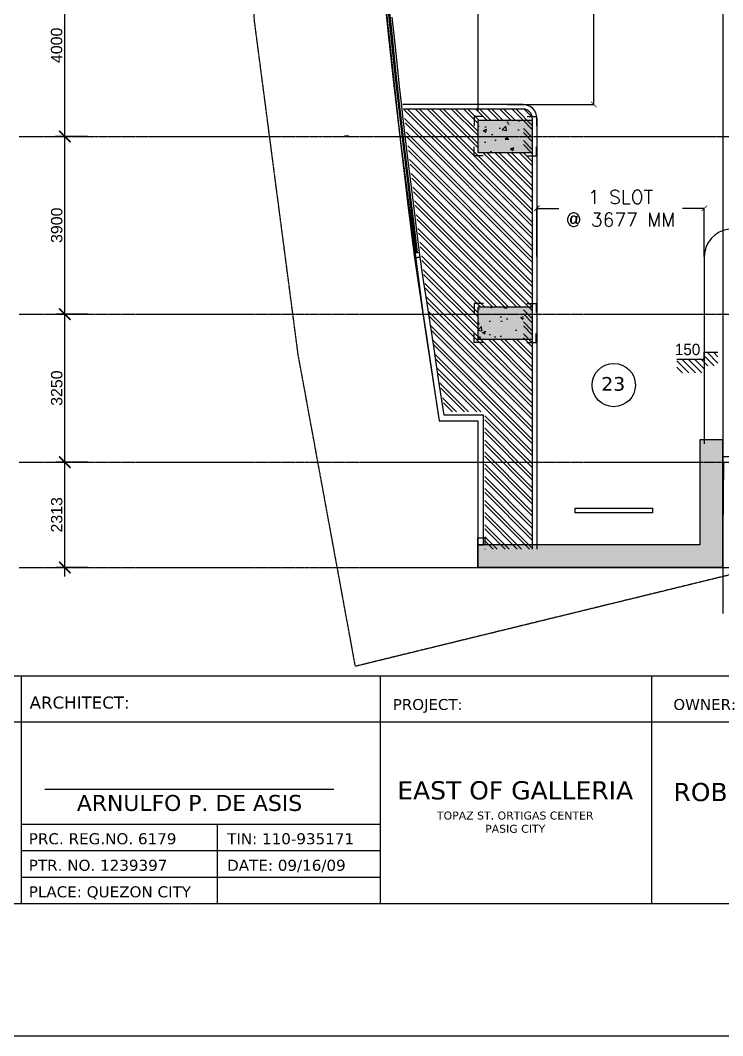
# Model space of a CAD drawing. Header units: inches. Extents: x -189245 to 740841, y -215444 to 469401.
# Drawn here: x 457934 to 473354, y 111625 to 133913 of the extents above; entities that cross this region are included whole.
import ezdxf

# ---------------------------------------------------------------- set-up
doc = ezdxf.new("R2010")
doc.units = ezdxf.units.IN
doc.header["$LTSCALE"] = 10
doc.header["$MEASUREMENT"] = 0
doc.linetypes.add('CENTER', pattern=[2, 1.25, -0.25, 0.25, -0.25])
doc.linetypes.add('GRID NORMAL$0$GRID BASEMENT$0$GRID GROUND$0$GRID$0$$0$PHANTOM', pattern=[2.5, 1.25, -0.25, 0.25, -0.25, 0.25, -0.25])
for name, color, linetype in [('3', 252, 'Continuous'), ('A - Wheel Stop', 2, 'Continuous'), ('A-COLUMN HATCH', 252, 'Continuous'), ('a-dim', 8, 'Continuous'), ('A-DOOR', 1, 'Continuous'), ('A-GRID', 8, 'Continuous'), ('A-HATCH GRAVEL', 8, 'Continuous'), ('A-PARKING', 252, 'Continuous'), ('A-PARKING EQUIPMENTS', 2, 'Continuous'), ('A-ROAD', 252, 'Continuous'), ('A-SHEARWALL', 6, 'Continuous'), ('A-STAIR', 1, 'Continuous'), ('A-WINDOW', 2, 'Continuous'), ('AREA', 40, 'Continuous'), ('COLUMN', 6, 'Continuous'), ('ELEVATION MARK', 2, 'Continuous'), ('GRID', 8, 'CENTER'), ('LEGEND', 2, 'Continuous'), ('TEXT', 3, 'Continuous'), ('TSG- DIM1', 1, 'Continuous'), ('TSG- WINDOW PANEL HATCH', 200, 'Continuous')]:
    doc.layers.add(name, color=color, linetype=linetype)
doc.layers.add('DEFPOINT', color=7, linetype='Continuous', plot=False)
doc.layers.add('Defpoints @ 1', color=7, linetype='Continuous', plot=False)
doc.styles.add('GRID NORMAL$0$GRID BASEMENT$0$GRID GROUND$0$GRID$0$Standard', font='ARIAL.TTF')
doc.styles.add('loudet_font200', font='romans.shx')
doc.styles.add('ROMANS 300', font='romans.shx', dxfattribs={"height": 300})
doc.styles.add('VERDANA', font='verdana.TTF')
doc.dimstyles.new('GRID NORMAL$0$GRID BASEMENT$0$GRID GROUND$0$GRID$0$Standard', dxfattribs={"dimtxt": 250, "dimasz": 0.18, "dimexe": 0.18, "dimexo": 0.0625, "dimgap": 50, "dimtad": 1, "dimdec": 0, "dimzin": 0, "dimdsep": 46, "dimtxsty": 'GRID NORMAL$0$GRID BASEMENT$0$GRID GROUND$0$GRID$0$Standard', "dimcen": 0.09, "dimadec": 0, "dimazin": 0, "dimtfac": 1, "dimtdec": 0, "dimtofl": 0, "dimtmove": 0, "dimatfit": 3, "dimfxl": 1, "dimtolj": 1, "dimtzin": 0, "dimarcsym": 0})
doc.dimstyles.get("Standard").update_dxf_attribs({"dimtxt": 0.18, "dimasz": 0.18, "dimexe": 0.18, "dimexo": 0.0625, "dimgap": 0.09, "dimtad": 0, "dimtih": 1, "dimtoh": 1, "dimdec": 4, "dimzin": 0, "dimdsep": 46, "dimtxsty": 'Standard', "dimcen": 0.09, "dimadec": 0, "dimazin": 0, "dimtfac": 1, "dimtdec": 4, "dimtofl": 0, "dimtmove": 0, "dimatfit": 3, "dimfxl": 1, "dimtolj": 1, "dimtzin": 0, "dimarcsym": 0})
pattern_1 = [(135, (736631.4, 451932.26), (-132.58252, -132.58252), []), (135, (736631.4, 452020.65), (-132.58252, -132.58252), [])]
pattern_2 = [(50, (467978.45, 126913.5), (717.26, -62.75), [75, -825]), (355, (467978.45, 126913.5), (-138.75, 752.19), [60, -660]), (100.451, (468038.2, 126908.3), (578.51, 689.44), [63.74, -701.14]), (46.184, (467978.45, 127113.5), (1067.24, -165.52), [112.5, -1237.5]), (96.636, (468067.4, 127099.7), (934.66, 974.12), [95.61, -1051.71]), (351.184, (467978.5, 127113.5), (934.66, 974.12), [90, -990]), (21, (468078.45, 127063.5), (596.91, -402.62), [75, -825]), (326, (468078.45, 127063.5), (243.32, 725.15), [60, -660]), (71.451, (468128.2, 127029.95), (840.22, 322.53), [63.74, -701.14]), (37.5, (467978.45, 126913.5), (12.16, 332.894), [0, -652, 0, -670, 0, -662.5]), (7.5, (467978.45, 126913.5), (263.07, 394.412), [0, -382, 0, -637, 0, -252.5]), (327.5, (467755.45, 126913.5), (533.822, -22.555), [0, -250, 0, -780, 0, -1035]), (317.5, (467655.45, 126913.5), (583.186, 100.105), [0, -325, 0, -518, 0, -735])]

# ---------------------------------------------------------------- blocks, each defined once
blk = doc.blocks.new('GRID NORMAL$0$GRID BASEMENT$0$GRID GROUND$0$GRID$0$_ARCHTICK')
at = {"color": 0, "linetype": 'ByBlock', "ltscale": 20, "const_width": 0.15}
blk.add_lwpolyline([(-0.5, -0.5), (0.5, 0.5)], dxfattribs=at)
blk = doc.blocks.new('*D890')
at = {"layer": 'a-dim', "color": 0, "lineweight": -2, "ltscale": 500}
for p, q in [((458909, 131164), (458909, 135564)), ((459409, 135364), (458709, 135364)), ((459408, 131364), (458709, 131364))]:
    blk.add_line(p, q, dxfattribs=at)
at = {"layer": 'Defpoints', "color": 0, "ltscale": 500}
for p in [(458909, 135364), (459409, 135364), (459408, 131364)]:
    blk.add_point(p, dxfattribs=at)
at = {"layer": 'a-dim', "color": 0, "lineweight": -2, "ltscale": 500, "xscale": 250, "yscale": 250, "zscale": 250}
for p, rotation in [((458909, 135364), 90), ((458909, 131364), 270)]:
    blk.add_blockref('GRID NORMAL$0$GRID BASEMENT$0$GRID GROUND$0$GRID$0$_ARCHTICK', p, dxfattribs=dict(at, rotation=rotation))
at = {"layer": 'a-dim', "color": 3, "ltscale": 500, "insert": (458731, 133364), "char_height": 250, "attachment_point": 5, "rotation": 90, "style": 'GRID NORMAL$0$GRID BASEMENT$0$GRID GROUND$0$GRID$0$Standard'}
blk.add_mtext('\\A1;4000', dxfattribs=at)
blk = doc.blocks.new('*D891')
at = {"layer": 'a-dim', "color": 0, "lineweight": -2, "ltscale": 500}
for p, q in [((458912, 127264), (458912, 131564)), ((459412, 131364), (458712, 131364)), ((459411, 127464), (458712, 127464))]:
    blk.add_line(p, q, dxfattribs=at)
at = {"layer": 'Defpoints', "color": 0, "ltscale": 500}
for p in [(458912, 131364), (459412, 131364), (459411, 127464)]:
    blk.add_point(p, dxfattribs=at)
at = {"layer": 'a-dim', "color": 0, "lineweight": -2, "ltscale": 500, "xscale": 250, "yscale": 250, "zscale": 250}
for p, rotation in [((458912, 131364), 90), ((458912, 127464), 270)]:
    blk.add_blockref('GRID NORMAL$0$GRID BASEMENT$0$GRID GROUND$0$GRID$0$_ARCHTICK', p, dxfattribs=dict(at, rotation=rotation))
at = {"layer": 'a-dim', "color": 3, "ltscale": 500, "insert": (458734, 129414), "char_height": 250, "attachment_point": 5, "rotation": 90, "style": 'GRID NORMAL$0$GRID BASEMENT$0$GRID GROUND$0$GRID$0$Standard'}
blk.add_mtext('\\A1;3900', dxfattribs=at)
blk = doc.blocks.new('*D892')
at = {"layer": 'a-dim', "color": 0, "lineweight": -2, "ltscale": 500}
for p, q in [((458912, 124014), (458912, 127664)), ((459412, 127464), (458712, 127464)), ((459411, 124214), (458712, 124214))]:
    blk.add_line(p, q, dxfattribs=at)
at = {"layer": 'Defpoints', "color": 0, "ltscale": 500}
for p in [(458912, 127464), (459412, 127464), (459411, 124214)]:
    blk.add_point(p, dxfattribs=at)
at = {"layer": 'a-dim', "color": 0, "lineweight": -2, "ltscale": 500, "xscale": 250, "yscale": 250, "zscale": 250}
for p, rotation in [((458912, 127464), 90), ((458912, 124214), 270)]:
    blk.add_blockref('GRID NORMAL$0$GRID BASEMENT$0$GRID GROUND$0$GRID$0$_ARCHTICK', p, dxfattribs=dict(at, rotation=rotation))
at = {"layer": 'a-dim', "color": 3, "ltscale": 500, "insert": (458734, 125839), "char_height": 250, "attachment_point": 5, "rotation": 90, "style": 'GRID NORMAL$0$GRID BASEMENT$0$GRID GROUND$0$GRID$0$Standard'}
blk.add_mtext('\\A1;3250', dxfattribs=at)
blk = doc.blocks.new('*D893')
at = {"layer": 'a-dim', "color": 0, "lineweight": -2, "ltscale": 500}
for p, q in [((458912, 121702), (458912, 124414)), ((459412, 124214), (458712, 124214)), ((459411, 121902), (458712, 121902))]:
    blk.add_line(p, q, dxfattribs=at)
at = {"layer": 'Defpoints', "color": 0, "ltscale": 500}
for p in [(458912, 124214), (459412, 124214), (459411, 121902)]:
    blk.add_point(p, dxfattribs=at)
at = {"layer": 'a-dim', "color": 0, "lineweight": -2, "ltscale": 500, "xscale": 250, "yscale": 250, "zscale": 250}
for p, rotation in [((458912, 124214), 90), ((458912, 121902), 270)]:
    blk.add_blockref('GRID NORMAL$0$GRID BASEMENT$0$GRID GROUND$0$GRID$0$_ARCHTICK', p, dxfattribs=dict(at, rotation=rotation))
at = {"layer": 'a-dim', "color": 3, "ltscale": 500, "insert": (458734, 123058), "char_height": 250, "attachment_point": 5, "rotation": 90, "style": 'GRID NORMAL$0$GRID BASEMENT$0$GRID GROUND$0$GRID$0$Standard'}
blk.add_mtext('\\A1;2313', dxfattribs=at)
blk = doc.blocks.new('STEP')
at = {"color": 1}
for p, q in [((-196, -300), (-496, 0)), ((-54, -300), (-354, 0)), ((0, -213), (-213, 0)), ((220, -150), (0, 70)), ((300, -89), (61, 150)), ((300, 53), (203, 150)), ((-337, -300), (-600, -37)), ((-479, -300), (-600, -179)), ((78, -150), (-72, 0))]:
    blk.add_line(p, q, dxfattribs=at)
at = {"color": 3}
blk.add_lwpolyline([(-600, 0), (0, 0), (0, 150), (300, 150)], dxfattribs=at)
blk.add_attdef('000', (-646, 88), '', height=250, dxfattribs=at)
blk = doc.blocks.new('_ARCHTICK')
at = {"color": 0, "linetype": 'ByBlock', "ltscale": 20, "const_width": 0.15}
blk.add_lwpolyline([(-0.5, -0.5), (0.5, 0.5)], dxfattribs=at)
blk = doc.blocks.new('*D929')
at = {"layer": 'a-dim', "color": 1, "lineweight": -2}
for p, q in [((469273, 128726), (469273, 129786)), ((469273, 129786), (469754, 129786)), ((472950, 129786), (472469, 129786)), ((472950, 128726), (472950, 129786))]:
    blk.add_line(p, q, dxfattribs=at)
at = {"layer": 'Defpoints', "color": 0}
for p in [(469273, 129786), (469273, 128725), (472950, 128725)]:
    blk.add_point(p, dxfattribs=at)
at = {"layer": 'a-dim', "color": 1, "lineweight": -2, "xscale": 120, "yscale": 120, "zscale": 120, "rotation": 180}
blk.add_blockref('_ARCHTICK', (469273, 129786), dxfattribs=at)
at = {"layer": 'a-dim', "color": 1, "lineweight": -2, "xscale": 120, "yscale": 120, "zscale": 120}
blk.add_blockref('_ARCHTICK', (472950, 129786), dxfattribs=at)
at = {"layer": 'a-dim', "color": 3, "insert": (471111, 129786), "char_height": 300, "attachment_point": 5, "style": 'ROMANS 300'}
blk.add_mtext('\\A1;1 SLOT\\P@ 3677 MM', dxfattribs=at)
blk = doc.blocks.new('*D931')
at = {"layer": 'a-dim', "color": 1, "lineweight": -2}
for p, q in [((468626, 139013), (470525, 139013)), ((470525, 139013), (470525, 136896)), ((470525, 132064), (470525, 134181)), ((468626, 132064), (470525, 132064))]:
    blk.add_line(p, q, dxfattribs=at)
at = {"layer": 'Defpoints', "color": 0}
for p in [(468626, 139013), (470525, 139013), (468626, 132064)]:
    blk.add_point(p, dxfattribs=at)
at = {"layer": 'a-dim', "color": 1, "lineweight": -2, "xscale": 120, "yscale": 120, "zscale": 120}
for p, rotation in [((470525, 139013), 90), ((470525, 132064), 270)]:
    blk.add_blockref('_ARCHTICK', p, dxfattribs=dict(at, rotation=rotation))
at = {"layer": 'a-dim', "color": 3, "insert": (470525, 135539), "char_height": 300, "attachment_point": 5, "rotation": 90, "style": 'ROMANS 300'}
blk.add_mtext('\\A1;1 SLOT\\P@ 6950 MM', dxfattribs=at)
blk = doc.blocks.new('1')
at = {"layer": 'A-DOOR'}
blk.add_circle((0, 0), 475, dxfattribs=at)
at = {"layer": 'TEXT', "style": 'VERDANA'}
blk.add_attdef('15B', (-404, -124), '', height=300, dxfattribs=at)

msp = doc.modelspace()

# ---------------------------------------------------------------- hatches: boundary and pattern name
at = {"layer": 'A-COLUMN HATCH'}
h = msp.add_hatch(color=254, dxfattribs=at)
h.paths.add_polyline_path([(467978.45079, 126913.49964), (469178.45079, 126913.49964), (469178.45079, 127613.49964), (467978.45079, 127613.49964)])
h.paths.add_polyline_path([(467978.45079, 131013.49964), (469178.45079, 131013.49964), (469178.45079, 131713.49964), (467978.45079, 131713.49964)])
h.paths.add_polyline_path([(467978.45079, 139013.49964), (469178.45079, 139013.49964), (469178.45079, 139713.49964), (467978.45079, 139713.49964)])
h.paths.add_polyline_path([(483373.45079, 130063.49964), (483373.45079, 129463.49964), (483973.45079, 129463.49964), (483973.45079, 130063.49964)])
h.paths.add_polyline_path([(483373.45079, 134013.49964), (483973.45079, 134013.49964), (483973.45079, 134613.49964), (483373.45079, 134613.49964)])
h.paths.add_polyline_path([(489453.45079, 130063.49964), (489453.45079, 129463.49964), (490053.45079, 129463.49964), (490053.45079, 130063.49964)])
h.paths.add_polyline_path([(489453.45079, 134013.49964), (490053.45079, 134013.49964), (490053.45079, 134613.49964), (489453.45079, 134613.49964)])
h.paths.add_polyline_path([(495453.45079, 130063.49964), (495453.45079, 129463.49964), (496053.45079, 129463.49964), (496053.45079, 130063.49964)])
h.paths.add_polyline_path([(495453.45079, 134013.49964), (496053.45079, 134013.49964), (496053.45079, 134613.49964), (495453.45079, 134613.49964)])
h.paths.add_polyline_path([(501453.45079, 134613.49964), (501453.45079, 134013.49964), (502053.45079, 134013.49964), (502053.45079, 134613.49964)])
h.paths.add_polyline_path([(502053.45079, 130063.49964), (501453.45079, 130063.49964), (501453.45079, 129463.49964), (502053.45079, 129463.49964)])
h.paths.add_polyline_path([(504353.45079, 130063.49964), (504353.45079, 129463.49964), (504953.45079, 129463.49964), (504953.45079, 130063.49964)])
h.paths.add_polyline_path([(514853.45079, 141613.49964), (515453.45079, 141613.49964), (515453.45079, 143113.49964), (514853.45079, 143113.49964)])
h.paths.add_polyline_path([(502103.45079, 141613.49964), (502103.45079, 142813.49964), (501403.45079, 142813.49964), (501403.45079, 141613.49964)])
h.paths.add_polyline_path([(501403.45079, 146413.49964), (502103.45079, 146413.49964), (502103.45079, 147613.49964), (501403.45079, 147613.49964)])
h.paths.add_polyline_path([(496103.45079, 146413.49964), (496103.45079, 147613.49964), (495403.45079, 147613.49964), (495403.45079, 146413.49964)])
h.paths.add_polyline_path([(496103.45079, 142813.49964), (495403.45079, 142813.49964), (495403.45079, 141613.49964), (496103.45079, 141613.49964)])
h.paths.add_polyline_path([(514853.45079, 146113.49964), (515453.45079, 146113.49964), (515453.45079, 147613.49964), (514853.45079, 147613.49964)])
h.paths.add_polyline_path([(514853.45079, 149113.49964), (515453.45079, 149113.49964), (515453.45079, 150613.49964), (514853.45079, 150613.49964)])
h.paths.add_polyline_path([(490103.45079, 142813.49964), (489403.45079, 142813.49964), (489403.45079, 141613.49964), (490103.45079, 141613.49964)])
h.paths.add_polyline_path([(489403.45079, 146413.49964), (490103.45079, 146413.49964), (490103.45079, 147613.49964), (489403.45079, 147613.49964)])
h.paths.add_polyline_path([(484103.45079, 146413.49964), (484103.45079, 147613.49964), (483403.45079, 147613.49964), (483403.45079, 146413.49964)])
h.paths.add_polyline_path([(484103.45079, 142813.49964), (483403.45079, 142813.49964), (483403.45079, 141613.49964), (484103.45079, 141613.49964)])
h.paths.add_polyline_path([(468678.45079, 147763.49964), (468678.45079, 148963.49964), (467978.45079, 148963.49964), (467978.45079, 147763.49964)])
h.paths.add_polyline_path([(467978.45079, 157013.49964), (469178.45079, 157013.49964), (469178.45079, 157713.49964), (467978.45079, 157713.49964)])
h.paths.add_polyline_path([(479828.45079, 161013.49964), (479828.45079, 161713.49964), (478628.45079, 161713.49964), (478628.45079, 161013.49964)])
h.paths.add_polyline_path([(475853.45079, 161013.49964), (475853.45079, 161813.49964), (474653.45079, 161813.49964), (474653.45079, 161013.49964)])
h.paths.add_polyline_path([(469178.45079, 165013.49964), (469178.45079, 165713.49964), (467978.45079, 165713.49964), (467978.45079, 165013.49964)])
h.paths.add_polyline_path([(486453.45079, 162713.49964), (486453.45079, 162113.49964), (487053.45079, 162113.49964), (487053.45079, 162713.49964)])
h.paths.add_polyline_path([(487103.45079, 155113.49964), (486403.45079, 155113.49964), (486403.45079, 153913.49964), (487103.45079, 153913.49964)])
h.paths.add_polyline_path([(469178.45079, 169113.49964), (469178.45079, 169813.49964), (467978.45079, 169813.49964), (467978.45079, 169113.49964)])
h.paths.add_polyline_path([(486453.45079, 167337.49964), (486453.45079, 166737.49964), (487053.45079, 166737.49964), (487053.45079, 167337.49964)])
h.paths.add_polyline_path([(492403.45079, 155113.49964), (492403.45079, 153913.49964), (493103.45079, 153913.49964), (493103.45079, 155113.49964)])
h.paths.add_polyline_path([(498403.45079, 155113.49964), (498403.45079, 153913.49964), (499103.45079, 153913.49964), (499103.45079, 155113.49964)])
h.paths.add_polyline_path([(493053.45079, 162113.49964), (493053.45079, 162713.49964), (492453.45079, 162713.49964), (492453.45079, 162113.49964)])
h.paths.add_polyline_path([(498453.45079, 162713.49964), (498453.45079, 162113.49964), (499053.45079, 162113.49964), (499053.45079, 162713.49964)])
h.paths.add_polyline_path([(493053.45079, 166737.49964), (493053.45079, 167337.49964), (492453.45079, 167337.49964), (492453.45079, 166737.49964)])
h.paths.add_polyline_path([(498453.45079, 167337.49964), (498453.45079, 166737.49964), (499053.45079, 166737.49964), (499053.45079, 167337.49964)])
h.paths.add_polyline_path([(506553.45079, 165363.49964), (506553.45079, 164763.49964), (507153.45079, 164763.49964), (507153.45079, 165363.49964)])
h.paths.add_polyline_path([(514853.45079, 162713.96634), (514853.45079, 162113.96634), (515453.45079, 162113.96634), (515453.45079, 162713.96634)])
h.paths.add_polyline_path([(514853.45079, 155113.49964), (514853.45079, 153613.49964), (515453.45079, 153613.49964), (515453.45079, 155113.49964)])
at = {"layer": 'A-HATCH GRAVEL'}
h = msp.add_hatch(dxfattribs=at)
h.set_pattern_fill('AR-CONC', color=256, scale=100, style=0)
h.set_pattern_definition(pattern_2)
h.paths.add_polyline_path([(467978.59268, 131013.50257), (467978.59268, 131713.50257), (468978.59268, 131713.50257), (468978.59268, 131013.50257)])
h = msp.add_hatch(dxfattribs=at)
h.set_pattern_fill('AR-CONC', color=256, scale=100, style=0)
h.set_pattern_definition(pattern_2)
h.paths.add_polyline_path([(467978.59268, 126913.49965), (467978.59268, 127613.49965), (468978.59268, 127613.49965), (468978.59268, 126913.49965)])
at = {"layer": 'A-PARKING'}
h = msp.add_hatch(dxfattribs=at)
h.set_pattern_fill('ANSI32', color=8, scale=500, angle=90, style=0)
h.set_pattern_definition(pattern_1)
h.paths.add_polyline_path([(481153.15638, 167068.95693), (480653.59291, 167068.95693), (480653.59291, 166022.58416, 0.0539190032), (480740.00821, 166121.39057, 0.207179399), (481153.15638, 165867.3177)])
h.paths.add_polyline_path([(480653.59291, 167068.95693), (479828.59291, 167068.95693), (479828.59291, 166020.59513, 0.3890444277), (480653.59291, 166022.58416)])
h.paths.add_polyline_path([(480653.59291, 166022.58416, -0.3890444277), (479828.59291, 166020.59513), (479828.59291, 165364.43301), (480653.59291, 165364.43301)])
h.paths.add_polyline_path([(481153.15638, 165867.3177, -0.207179399), (480740.00821, 166121.39057, -0.0539190032), (480653.59291, 166022.58416), (480653.59291, 165364.43301), (481153.15638, 165364.43301)])
h.paths.add_polyline_path([(487154.02944, 166668.95693), (486753.59291, 166668.95693), (486753.59291, 166102.74944, 0.1977203413), (487154.02944, 165867.19284)])
h.paths.add_polyline_path([(486753.59291, 166668.95693), (486573.62908, 166668.95693), (486573.62908, 167068.95693), (486423.62908, 167068.95693), (486353.15638, 167068.95693), (486353.15638, 165871.68592, 0.2062088768), (486753.59291, 166141.64072)])
h.paths.add_polyline_path([(486753.59291, 166102.74944, -0.0094480839), (486740.00821, 166121.39057, -0.1958171759), (486353.15638, 165871.68592), (486353.15638, 165364.43301), (486753.59291, 165364.43301)])
h.paths.add_polyline_path([(487154.02944, 165867.19284, -0.1977203413), (486753.59291, 166102.74944), (486753.59291, 165364.43301), (487154.02944, 165364.43301)])
h.paths.add_polyline_path([(493163.17229, 167068.95693), (493053.62908, 167068.95693), (493053.62908, 166668.95693), (492753.59291, 166668.95693), (492753.59291, 166102.74944, 0.2016494938), (493163.17229, 165865.96243)])
h.paths.add_polyline_path([(492753.59291, 166668.95693), (492453.62908, 166668.95693), (492453.62908, 167068.95693), (492353.15638, 167068.95693), (492353.15638, 165871.68592, 0.2062088773), (492753.59291, 166141.64072)])
h.paths.add_polyline_path([(492753.59291, 166102.74944, -0.0094480839), (492740.00821, 166121.39057, -0.1958171765), (492353.15638, 165871.68592), (492353.15638, 165364.43301), (492753.59291, 165364.43301)])
h.paths.add_polyline_path([(493163.17229, 165865.96243, -0.2016494938), (492753.59291, 166102.74944), (492753.59291, 165364.43301), (493163.17229, 165364.43301)])
h.paths.add_polyline_path([(493163.17229, 165364.43301), (492753.59291, 165364.43301), (492753.59291, 162514.43301), (492953.59291, 162514.43301), (492953.59291, 162214.43301), (492963.17229, 162214.43301, 0.4142135624), (493163.17229, 162414.43301)])
h.paths.add_polyline_path([(492753.59291, 165364.43301), (492353.15638, 165364.43301), (492353.15638, 162415.0141, 0.4148529941), (492553.59291, 162215.01458), (492553.59291, 162514.43301), (492753.59291, 162514.43301)])
h.paths.add_polyline_path([(486753.59291, 165364.43301), (486353.15638, 165364.43301), (486353.15638, 162415.0141, 0.4148529923), (486553.59291, 162215.01458), (486553.59291, 162514.43301), (486753.59291, 162514.43301)])
h.paths.add_polyline_path([(487154.02944, 165364.43301), (486753.59291, 165364.43301), (486753.59291, 162514.43301), (486953.59291, 162514.43301), (486953.59291, 162215.01458, 0.414852994), (487154.02944, 162415.0141)])
h.paths.add_polyline_path([(480653.59291, 165364.43301), (479828.59291, 165364.43301), (479828.59291, 161364.43301), (480653.59291, 161364.43301)])
h.paths.add_polyline_path([(481153.15638, 165364.43301), (480653.59291, 165364.43301), (480653.59291, 161364.43301), (481117.79664, 161364.43301, 0.1520992685), (481153.15638, 161477.98293)])
h.paths.add_polyline_path([(480653.59291, 161364.43301), (479828.59291, 161364.43301), (479828.59291, 161109.48483), (480653.59291, 161231.50201)])
h.paths.add_polyline_path([(481117.79664, 161364.43301), (480653.59291, 161364.43301), (480653.59291, 161231.50201), (480982.41799, 161280.13512, 0.2079707955)])
h.paths.add_polyline_path([(476345.80477, 148804.9415), (478066.04286, 148804.9415), (478066.04286, 149179.9415), (476345.80477, 149179.9415)], flags=9)
h.paths.add_polyline_path([(473956.96681, 125029.90745), (474580.77633, 125029.90745), (474580.77633, 125329.90745), (473956.96681, 125329.90745)], flags=9)
h.paths.add_polyline_path([(474248.73412, 126300.51807), (474653.49602, 126300.51807), (474653.49602, 126600.51807), (474248.73412, 126600.51807)], flags=9)
h.paths.add_polyline_path([(476261.49295, 149415.24956), (478779.35009, 149415.24956), (478779.35009, 149790.24956), (476261.49295, 149790.24956)], flags=9)
h.paths.add_polyline_path([(470700.35101, 125014.3997), (471230.11291, 125014.3997), (471230.11291, 125389.3997), (470700.35101, 125389.3997)], flags=9)
h.paths.add_polyline_path([(467708.58097, 135926.93301), (468238.34287, 135926.93301), (468238.34287, 136301.93301), (467708.58097, 136301.93301)], flags=9)
h.paths.add_polyline_path([(467061.05151, 143376.93301), (467483.67056, 143376.93301), (467483.67056, 143751.93301), (467061.05151, 143751.93301)], flags=9)
h.paths.add_polyline_path([(467069.99489, 153926.93301), (467599.75679, 153926.93301), (467599.75679, 154301.93301), (467069.99489, 154301.93301)], flags=9)
h.paths.add_polyline_path([(470336.98856, 149650.72106), (472259.60761, 149650.72106), (472259.60761, 150025.72106), (470336.98856, 150025.72106)], flags=9)
h.paths.add_polyline_path([(476084.28923, 145378.19583), (476614.05113, 145378.19583), (476614.05113, 145753.19583), (476084.28923, 145753.19583)], flags=9)
h.paths.add_polyline_path([(478569.16317, 145421.60806), (479098.92507, 145421.60806), (479098.92507, 145796.60806), (478569.16317, 145796.60806)], flags=9)
h.paths.add_polyline_path([(476131.14742, 150902.67332), (476660.90932, 150902.67332), (476660.90932, 151277.67332), (476131.14742, 151277.67332)], flags=9)
h.paths.add_polyline_path([(478765.57744, 150960.77611), (479259.62506, 150960.77611), (479259.62506, 151335.77611), (478765.57744, 151335.77611)], flags=9)
h = msp.add_hatch(dxfattribs=at)
h.set_pattern_fill('ANSI32', color=8, scale=500, angle=90, style=0)
h.set_pattern_definition(pattern_1)
h.paths.add_polyline_path([(467978.59291, 131964.43594), (466343.7397, 131964.43594), (466894.23707, 127464.43301), (467978.59291, 127464.43301)])
h.paths.add_polyline_path([(469174.32287, 131764.43594, 0.4142135624), (468974.32287, 131964.43594), (468278.7348, 131964.43594), (467978.59291, 131964.43594), (467978.59291, 131714.43594), (468978.7348, 131714.43594), (468978.7348, 131014.43594), (467978.59291, 131014.43594), (467978.59291, 127614.43301), (468978.7348, 127614.43301), (468978.7348, 127464.43301), (469174.32287, 127464.43301)])
h.paths.add_polyline_path([(467978.59291, 127464.43301), (466894.23707, 127464.43301), (466926.69281, 127199.12587), (467256.24987, 125315.60313), (467978.59291, 125315.60313)])
h.paths.add_polyline_path([(469174.32287, 127464.43301), (468978.7348, 127464.43301), (468978.7348, 126914.43301), (467978.59291, 126914.43301), (467978.59291, 125315.60313), (468128.59291, 125315.60313), (468128.59291, 124214.43301), (469174.32287, 124214.43301)])
h.paths.add_polyline_path([(469174.32287, 124214.43301), (468128.59291, 124214.43301), (468128.59291, 122301.8997), (469174.32287, 122301.8997)])
at = {"layer": 'LEGEND'}
msp.add_hatch(color=254, dxfattribs=at).paths.add_polyline_path([(467978.51329, 121900.49965), (473353.51329, 121900.96634), (473353.51329, 124700.96634), (472853.51329, 124700.96634), (472853.51329, 122400.96634), (467978.51329, 122400.96634)])

# ---------------------------------------------------------------- linework, layer by layer
at = {"layer": '3', "color": 3, "linetype": 'GRID NORMAL$0$GRID BASEMENT$0$GRID GROUND$0$GRID$0$$0$PHANTOM', "flags": 128}
msp.add_lwpolyline([(519060.98795, 161934.25824), (518597.00513, 153256.65373), (518978.66397, 141152.66941), (519953.87855, 133081.37109), (465290.09382, 119732.83041), (464032.95972, 126578.35551), (463077.88672, 133876.12473), (462497.52086, 141213.20695), (462293.93772, 148550.3831), (462470.12238, 155878.2654), (463024.7082, 163207.31271), (463952.35995, 170488.45701), (465186.141, 177338.22958), (519079.94233, 161941.45465)], dxfattribs=at)
at = {"layer": 'A - Wheel Stop', "color": 2}
msp.add_lwpolyline([(470115.95079, 123100.96634), (470115.95079, 123200.96634), (471815.95079, 123200.96634), (471815.95079, 123100.96634)], close=True, dxfattribs=at)
at = {"layer": 'A-GRID', "linetype": 'GRID NORMAL$0$GRID BASEMENT$0$GRID GROUND$0$GRID$0$$0$PHANTOM'}
for points in [[(457908.91887, 131364.07003), (524924.32718, 131366.48229)], [(457908.88734, 127464.43301), (524924.32718, 127464.43301)], [(457908.88734, 124214.43301), (524924.35815, 124214.43301)], [(457908.88734, 121901.8997), (524924.35815, 121901.8997)]]:
    msp.add_lwpolyline(points, dxfattribs=at)
at = {"layer": 'A-PARKING EQUIPMENTS'}
for points in [[(468094.13136, 131800.35051), (467894.13136, 131800.35053), (467894.13135, 131600.35053)], [(469062.77022, 131800.35051), (469262.77022, 131800.35053), (469262.77023, 131600.35053)], [(468094.13136, 130938.50255), (467894.13136, 130938.50253), (467894.13135, 131138.50253)], [(469062.77022, 130938.50255), (469262.77022, 130938.50253), (469262.77023, 131138.50253)], [(468101.08173, 127700.34759), (467901.08173, 127700.34761), (467901.08172, 127500.34761)], [(469055.81985, 127700.34759), (469255.81985, 127700.34761), (469255.81986, 127500.34761)], [(468101.08173, 126838.49963), (467901.08173, 126838.49961), (467901.08172, 127038.49961)], [(469055.81985, 126838.49963), (469255.81985, 126838.49961), (469255.81986, 127038.49961)]]:
    msp.add_lwpolyline(points, dxfattribs=at)
at = {"layer": 'A-ROAD', "color": 252}
for p, q in [((468278.59268, 132063.50257), (466331.36431, 132063.50257)), ((468278.59268, 131963.50257), (466343.59758, 131963.50257)), ((468974.18075, 132063.50257), (468278.59268, 132063.50257)), ((468974.18075, 131963.50257), (468278.59268, 131963.50257)), ((469174.18075, 131763.50257), (469174.18075, 122300.96634)), ((469273.18075, 131763.50257), (469273.18075, 122300.96634)), ((469274.18075, 126913.49964), (469274.18075, 122300.96634))]:
    msp.add_line(p, q, dxfattribs=at)
at = {"layer": 'A-ROAD', "color": 1}
msp.add_lwpolyline([(515452.62062, 132190.37561), (506737.32519, 130062.49984, 0.0013688445), (506007.16774, 130063.49964), (479628.2826, 130063.49964), (473495.40281, 129326.21211, 0.3863698533), (472949.77079, 128725.4665), (472949.95079, 124613.49949)], format="xyb", dxfattribs=at)
at = {"layer": 'A-ROAD', "color": 252}
for centre, radius, start, end in [((468973.17788, 131763.50138), 300.00286, 0.000226363, 89.808469039), ((468974.18075, 131763.50257), 200, 0, 90)]:
    msp.add_arc(centre, radius, start, end, dxfattribs=at)
at = {"layer": 'A-SHEARWALL'}
msp.add_line((473353.45079, 124613.49965), (473353.45079, 124613.49965), dxfattribs=at)
for points in [[(473353.45079, 124213.49965), (473353.45079, 121900.96634), (467978.45079, 121900.96634), (467978.45079, 122300.96634)], [(473353.51329, 124213.96634), (473353.51329, 121901.43303), (467978.51329, 121901.43303), (467979.00662, 122400.96634)]]:
    msp.add_lwpolyline(points, dxfattribs=at)
at = {"layer": 'A-STAIR', "linetype": 'Continuous'}
msp.add_line((473353.45079, 124338.03297), (474652.98411, 124338.03297), dxfattribs=at)
at = {"layer": 'A-WINDOW', "color": 252}
msp.add_lwpolyline([(467978.45079, 122550.03297), (468128.45079, 122550.03297), (468128.45079, 122400.03297), (467978.94412, 122400.03297), (467978.94412, 122550.03297)], dxfattribs=at)
at = {"layer": 'AREA', "color": 252}
msp.add_line((465148.36889, 131368.54674), (465048.36889, 131368.54674), dxfattribs=at)
at = {"layer": 'COLUMN', "linetype": 'Continuous'}
for points in [[(467978.45079, 131713.49964), (467978.45079, 131013.49964), (469178.45079, 131013.49964), (469178.45079, 131713.49964)], [(467978.45079, 127613.49964), (467978.45079, 126913.49964), (469178.45079, 126913.49964), (469178.45079, 127613.49964)]]:
    msp.add_lwpolyline(points, close=True, dxfattribs=at)
at = {"layer": 'DEFPOINT'}
for points in [[(465808.33373, 159663.87905), (465772.15452, 159233.82826), (465621.06448, 157364.43301), (465616.23624, 157308.87549), (465486.36946, 154932.56867), (465449.36257, 154233.01199), (465413.4441, 153530.39197), (465332.31955, 151072.28759), (465293.41005, 147464.43301), (465315.2967, 145363.78993), (465359.23524, 143143.34247), (465425.92544, 141614.43301), (465529.56221, 139327.13664), (465830.49241, 135365.57619), (466262.13461, 131364.37071), (466777.18531, 127444.13075), (467131.29845, 125120.8709), (467978.5133, 125120.8709), (467978.79279, 121901.8997), (473353.51329, 121907.57168), (473353.51329, 124213.03297), (479828.65541, 124214.43301), (479828.65541, 129463.49964), (505138.28555, 129463.49964)], [(465948.92012, 134205.496), (466101.21529, 132776.75225), (466451.81706, 129794.97321), (466592.41012, 128655.78036), (466653.52379, 128255.08639), (466868.56873, 126844.59594), (467131.29845, 125120.8709), (467978.5133, 125120.8709), (467978.79291, 121900.49967), (473353.45079, 121901.8997), (473378.91747, 124213.03297), (474653.65541, 124213.03297), (474653.45079, 127563.49964), (475153.45079, 127563.49965), (475153.45079, 128063.96632), (476558.45079, 128063.96632), (476558.45079, 127563.96632), (479828.65541, 127563.96632), (479828.65541, 129463.49964), (504653.45079, 129463.49964)]]:
    msp.add_lwpolyline(points, dxfattribs=at)
at = {"layer": 'Defpoints', "color": 5}
msp.add_line((445844.44144, 119524.55308), (541044.44144, 119524.55308), dxfattribs=at)
at = {"layer": 'Defpoints'}
for p, q in [((457958.16964, 114524.55308), (457958.16964, 119524.55308)), ((471799.74535, 114524.55308), (471799.74535, 119524.55308)), ((445844.44144, 118516.02084), (541044.44144, 118516.02084)), ((457958.16964, 116271.32343), (465834.58707, 116271.32343)), ((462256.26013, 116271.32343), (462256.26013, 114524.55308)), ((457958.16964, 115689.06664), (465834.58707, 115689.06664)), ((457958.16964, 115106.80986), (465834.58707, 115106.80986))]:
    msp.add_line(p, q, dxfattribs=at)
at = {"layer": 'Defpoints', "linetype": 'Continuous'}
for p, q in [((465835.60749, 119524.55308), (465835.60749, 114524.55308)), ((458475.01594, 117035.9146), (464819.26572, 117035.9146))]:
    msp.add_line(p, q, dxfattribs=at)
at = {"layer": 'Defpoints', "color": 2}
msp.add_lwpolyline([(439751.44144, 111624.55308), (544751.44144, 111624.55308), (544751.44144, 185874.55308), (439751.44144, 185874.55308)], close=True, dxfattribs=at)
at = {"layer": 'Defpoints', "color": 5}
msp.add_lwpolyline([(445844.44144, 114524.55308), (541044.44144, 114524.55308), (541044.44144, 182974.55308), (445844.44144, 182974.55308)], close=True, dxfattribs=at)
at = {"layer": 'Defpoints', "linetype": 'Continuous'}
for p in [(459605.65138, 115689.06664), (459605.65138, 115106.80986)]:
    msp.add_point(p, dxfattribs=at)
at = {"layer": 'GRID', "linetype": 'GRID NORMAL$0$GRID BASEMENT$0$GRID GROUND$0$GRID$0$$0$PHANTOM'}
for p, q in [((467978.65541, 178569.193), (467978.65541, 131936.56918)), ((467978.65541, 178553.12637), (467978.65541, 131920.50255)), ((473353.65541, 178562.49557), (473353.65541, 120893.30323))]:
    msp.add_line(p, q, dxfattribs=at)
at = {"layer": 'TSG- DIM1', "color": 1}
for points in [[(465920.9924, 134939.22532), (466061.84513, 133617.82793), (466163.04782, 132668.40373), (466234.81129, 132019.57442), (466336.74956, 131147.35306), (466445.9615, 130254.60754), (466568.57828, 129252.28515), (466623.4851, 128803.45308)], [(465945.85158, 134941.87515), (466086.7043, 133620.47776), (466187.90174, 132671.10284), (466259.65125, 132022.39964), (466361.57274, 131150.32195), (466470.77651, 130257.64323), (466593.39329, 129255.32084), (466648.21039, 128807.22219)]]:
    msp.add_lwpolyline(points, dxfattribs=at)
at = {"layer": 'TSG- DIM1', "color": 2}
msp.add_lwpolyline([(466574.03453, 128795.91487), (466586.18258, 128696.6115), (466709.75505, 128715.4488), (466697.63174, 128814.75594)], close=True, dxfattribs=at)
at = {"layer": 'TSG- DIM1', "color": 4}
msp.add_lwpolyline([(467978.51329, 122400.96634), (468103.51329, 122400.96634), (468103.51329, 125245.8709), (467238.72702, 125245.39861), (467118.08304, 126036.82177), (467009.38814, 126749.85913), (466885.66292, 127561.49514), (466773.39068, 128297.99977), (466709.75505, 128715.4488), (466586.18258, 128696.6115), (466720.86499, 127813.56127), (466833.50564, 127074.70022), (467036.38865, 125743.2647), (467131.29845, 125120.8709), (467978.5133, 125120.8709)], close=True, dxfattribs=at)
at = {"layer": 'TSG- DIM1'}
msp.add_lwpolyline([(466635.63315, 128704.14971), (466635.81259, 128702.68287)], dxfattribs=at)
at = {"layer": 'TSG- DIM1', "color": 6}
msp.add_lwpolyline([(467978.51329, 121900.49965), (473353.51329, 121900.96634), (473353.51329, 124700.96634), (472853.51329, 124700.96634), (472853.51329, 122400.96634), (467978.51329, 122400.96634), (467978.51329, 121900.49965)], dxfattribs=at)
at = {"layer": 'TSG- WINDOW PANEL HATCH', "color": 2, "ltscale": 2}
msp.add_lwpolyline([(465942.59068, 134264.87509), (466012.12678, 133612.52827), (466132.62883, 132482.04895), (466240.86206, 131545.79897), (466306.6192, 130984.97277), (466433.69164, 129943.13818), (466530.29231, 129153.48264), (466586.18258, 128696.6115), (466709.75505, 128715.4488), (466683.30852, 128932.08349), (466571.55558, 129845.6002), (466521.13317, 130257.7747), (466437.34382, 130945.0936), (466353.76222, 131625.93701), (466322.46305, 131881.78993), (466321.46054, 131889.86066), (466299.77857, 132093.26819), (466260.75497, 132459.36458), (466220.92591, 132833.01741), (466160.43786, 133400.48076), (466098.39191, 133982.5594)], dxfattribs=at)

# ---------------------------------------------------------------- block references
at = {"layer": 'A-DOOR'}
msp.add_blockref('1', (470961.73931, 125906.89018), dxfattribs=at).add_auto_attribs({'15B': ' 23'})
at = {"layer": 'ELEVATION MARK'}
msp.add_blockref('STEP', (472949.86271, 126475.67597), dxfattribs=at).add_auto_attribs({'000': '150'})

# ---------------------------------------------------------------- texts
at = {"layer": 'Defpoints', "linetype": 'Continuous', "attachment_point": 1, "style": 'loudet_font200'}
for s, insert, char_height, width in [('{\\fVerdana|b0|i0|c0|p34;ARCHITECT:}', (458137.91945, 119070.39061), 266.112, 7504.9885618), ('{\\fVerdana|b0|i0|c0|p34;PROJECT:}', (466112.0222, 119014.95363), 239.5008, 3054.6580909), ('{\\fVerdana|b0|i0|c0|p34;OWNER:}', (472270.33371, 119014.95363), 239.5008, 3054.6580909), ('{\\fVerdana|b0|i0|c0|p34;ARNULFO P. DE ASIS}', (459175.06574, 116908.6244), 350, 6822.7168743), ('{\\fVerdana|b0|i0|c0|p34;PRC. REG.NO. 6179 }', (458119.83183, 116068.5613), 241.92, 6822.7168743), ('{\\fVerdana|b0|i0|c0|p34;TIN: 110-935171}', (462474.35189, 116068.5613), 241.92, 6822.7168743), ('{\\fVerdana|b0|i0|c0|p34;PTR. NO. 1239397}', (458119.83183, 115486.30452), 241.92, 6822.7168743), ('{\\fVerdana|b0|i0|c0|p34;DATE: 09/16/09}', (462474.35189, 115486.30452), 241.92, 6822.7168743), ('{\\fVerdana|b0|i0|c0|p34;PLACE: QUEZON CITY}', (458119.83183, 114904.04774), 241.92, 6822.7168743)]:
    msp.add_mtext(s, dxfattribs=dict(at, insert=insert, char_height=char_height, width=width))
at = {"layer": 'Defpoints @ 1', "linetype": 'Continuous', "attachment_point": 5, "style": 'loudet_font200'}
for s, insert, char_height in [('{\\fVerdana|b0|i0|c0|p34;\\H1.286x;EAST OF GALLERIA\\H0.77759x;\\P\\H0.56x;TOPAZ ST. ORTIGAS CENTER\\PPASIG CITY}', (468798.67304, 116643.62107), 311.04), ('{\\fVerdana|b0|i0|c0|p34;\\H1.0262x;ROBINSONS LAND CORPORATION\\H0.97448x;\\P\\H0.56x;ROBINSONS-PCIB TOWER COR. ADB\\PAVE, POVEDA ST., PASIG CITY}', (476871.49059, 116532.24552), 388.8)]:
    msp.add_mtext(s, dxfattribs=dict(at, insert=insert, char_height=char_height))

# ---------------------------------------------------------------- dimensions: what is measured, and where the dimension line sits
at = {"layer": 'a-dim', "color": 3}
dim = msp.add_linear_dim(base=(470525.07841, 139013.49964), p1=(468626.38671, 132063.50257), p2=(468626.38671, 139013.49964), angle=90, text='1 SLOT\\P@ 6950 MM', dimstyle='Standard', override={"dimasz": 120, "dimtxsty": 'ROMANS 300', "dimblk1": 'ARCHTICK', "dimblk2": 'ARCHTICK', "dimsah": 1, "dimclrd": 1, "dimclre": 1, "dimclrt": 3, "dimtmove": 1}, dxfattribs=at)
dim.commit()
dim.dimension.update_dxf_attribs({"geometry": '*D931', "text_midpoint": (470525.07841, 135538.50111), "text_rotation": 90})
at = {"layer": 'a-dim', "ltscale": 500}
for base, p1, p2, picture, middle in [((458908.88734, 135364.43301), (459408.49921, 131364.10048), (459408.88734, 135364.43301), '*D890', (458731.24409, 133364.26675)), ((458911.87674, 131364.07224), (459411.48861, 127464.43301), (459411.87674, 131364.07224), '*D891', (458734.14823, 129414.25263)), ((458911.84521, 127464.43522), (459411.45708, 124214.43301), (459411.84521, 127464.43522), '*D892', (458734.1167, 125839.43412)), ((458911.84521, 124214.43522), (459411.45708, 121901.8997), (459411.84521, 124214.43522), '*D893', (458734.1167, 123058.16746))]:
    dim = msp.add_linear_dim(base=base, p1=p1, p2=p2, angle=270, dimstyle='GRID NORMAL$0$GRID BASEMENT$0$GRID GROUND$0$GRID$0$Standard', override={"dimasz": 250, "dimexe": 200, "dimblk1": 'GRID NORMAL$0$GRID BASEMENT$0$GRID GROUND$0$GRID$0$_ARCHTICK', "dimblk2": 'GRID NORMAL$0$GRID BASEMENT$0$GRID GROUND$0$GRID$0$_ARCHTICK', "dimsah": 1, "dimdle": 200, "dimclrt": 3}, dxfattribs=at)
    dim.commit()
    dim.dimension.update_dxf_attribs({"geometry": picture, "text_midpoint": middle})
at = {"layer": 'a-dim', "color": 3}
dim = msp.add_linear_dim(base=(469273.18075, 129786.00041), p1=(472949.77079, 128725.4665), p2=(469273.18075, 128725.4665), text='1 SLOT\\P@ 3677 MM', dimstyle='Standard', override={"dimasz": 120, "dimtxsty": 'ROMANS 300', "dimblk1": 'ARCHTICK', "dimblk2": 'ARCHTICK', "dimsah": 1, "dimclrd": 1, "dimclre": 1, "dimclrt": 3, "dimtmove": 1}, dxfattribs=at)
dim.commit()
dim.dimension.update_dxf_attribs({"geometry": '*D929', "text_midpoint": (471111.47577, 129786.00041)})

doc.saveas('drawing.dxf')
